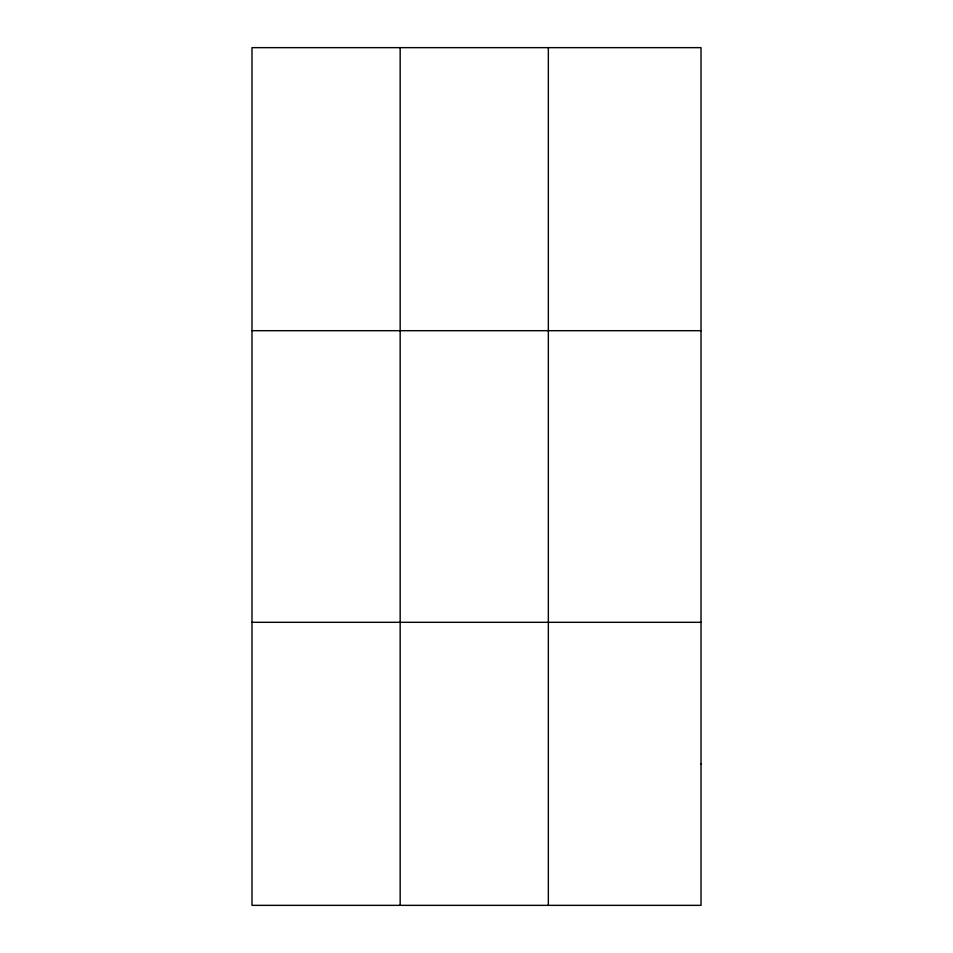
<?xml version="1.0" encoding="UTF-8"?>
<svg xmlns="http://www.w3.org/2000/svg" width="953" height="953" viewBox="0 0 953 953"><rect width="100%" height="100%" fill="white"/><g stroke="black" fill="none" stroke-linecap="round" stroke-linejoin="round"><path stroke-width="1.43" d="M400.165 905.35L400.165 47.65M548.344 905.35L548.344 47.65M251.985 330.691L701.015 330.691M251.985 622.309L701.015 622.309M701.015 763.83L701.015 905.35L251.985 905.35L251.985 47.65L701.015 47.65L701.015 763.83"/></g></svg>
